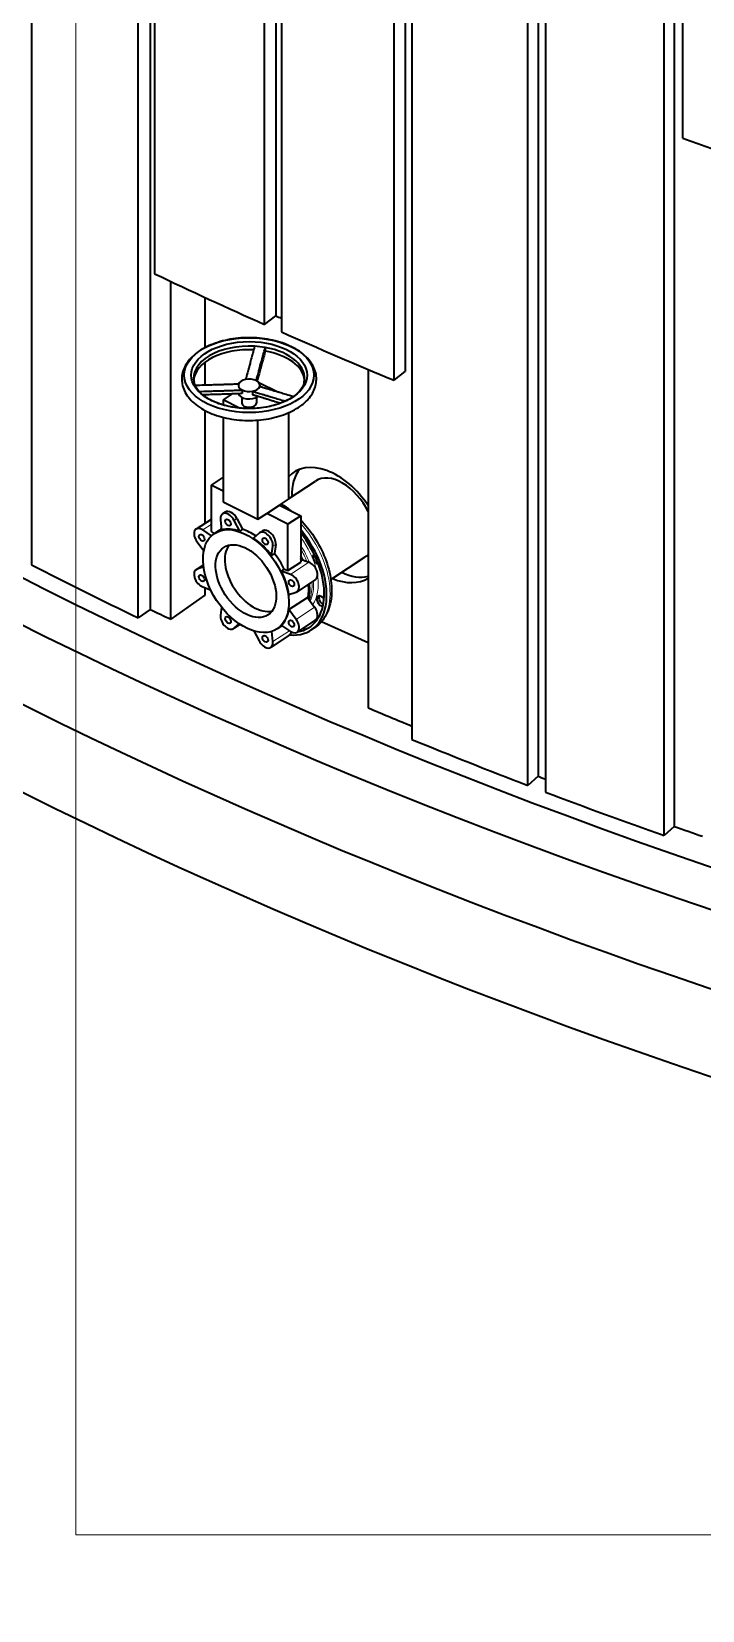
# Model space of a CAD drawing. Header units: millimetres. Extents: x 0 to 42050, y 0 to 29700.
# Drawn here: x 24336 to 24835, y 8399 to 9571 of the extents above; entities that cross this region are included whole.
import ezdxf

# ---------------------------------------------------------------- set-up
doc = ezdxf.new("R2010")
doc.units = ezdxf.units.MM
doc.header["$LTSCALE"] = 50
for name, color, linetype, lineweight in [('Detail Boundary', 7, 'Continuous', 18), ('Visible', 7, 'Continuous', 35), ('Visible Narrow', 7, 'Continuous', 18)]:
    doc.layers.add(name, color=color, linetype=linetype, lineweight=lineweight)

# ---------------------------------------------------------------- blocks, each defined once
blk = doc.blocks.new('2dDetail0')
at = {"layer": 'Detail Boundary', "flags": 128}
blk.add_lwpolyline([(487.387, 169.093), (587.479, 169.093), (587.479, 218.834), (487.387, 218.834), (487.387, 169.093)], dxfattribs=at)

msp = doc.modelspace()

# ---------------------------------------------------------------- linework, layer by layer
at = {"layer": 'Visible', "color": 9, "true_color": 0xc0c0c0}
for p, q in [((24336.47, 11090.47), (24336.47, 9174.97)), ((24424.52, 11057.41), (24424.52, 9141.91)), ((24415.59, 9135.68), (24415.59, 11051.18)), ((24427.91, 11045.29), (24427.91, 9391.07)), ((24509.45, 9353.46), (24509.45, 11007.69)), ((24517.98, 11014.09), (24517.98, 9359.87)), ((24522.13, 11002.05), (24522.13, 9347.83)), ((24614.11, 10972.77), (24614.11, 9318.54)), ((24605.98, 9311.96), (24605.98, 10966.19)), ((24619, 10960.82), (24619, 9045.32)), ((24705.06, 9011.23), (24705.06, 10926.74)), ((24712.76, 10933.48), (24712.76, 9017.98)), ((24718.41, 10921.65), (24718.41, 9006.15)), ((24813.83, 10896.29), (24813.83, 8980.79)), ((24806.55, 8973.89), (24806.55, 10889.39)), ((24820.21, 10884.59), (24820.21, 9491.64)), ((24439.84, 9134.58), (24439.84, 9385.41)), ((24465.16, 9373.59), (24465.16, 9336.13)), ((24509.45, 9353.46), (24517.98, 9359.87)), ((24465.16, 9325.21), (24465.16, 9308.3)), ((24586.52, 9320.08), (24586.52, 9068.81)), ((24605.98, 9311.96), (24614.11, 9318.54)), ((24465.16, 9301.19), (24465.16, 9299.93)), ((24465.16, 9289.61), (24465.16, 9205.67)), ((24465.16, 9158.03), (24465.16, 9152.46)), ((24465.16, 9152.46), (24439.84, 9134.58)), ((24424.52, 9141.91), (24415.59, 9135.68)), ((24586.52, 9116.93), (24551.76, 9132.6)), ((24712.76, 9017.98), (24705.06, 9011.23)), ((24813.83, 8980.79), (24806.55, 8973.89))]:
    msp.add_line(p, q, dxfattribs=at)
at = {"layer": 'Visible'}
for p, q in [((24510.05, 9336.32), (24510.05, 9333.66)), ((24504.88, 9310.69), (24519.84, 9303.11)), ((24506.1, 9308.24), (24506.1, 9307.28)), ((24485.46, 9301.81), (24478.84, 9297.46)), ((24478.84, 9297.46), (24478.84, 9293.58)), ((24491.03, 9291.28), (24478.84, 9297.46)), ((24492.7, 9299.34), (24492.7, 9295.07)), ((24492.83, 9304.76), (24492.83, 9302.1)), ((24500.67, 9303.86), (24500.67, 9301.2)), ((24503.5, 9299.34), (24503.5, 9295.07)), ((24478.84, 9284.46), (24478.84, 9221.85)), ((24519.96, 9294.4), (24520.98, 9295.07)), ((24527.39, 9287.85), (24527.39, 9223.68)), ((24504.7, 9208.75), (24504.7, 9282.41)), ((24478.84, 9240.06), (24469.8, 9234.11)), ((24478.84, 9229.53), (24469.8, 9234.11)), ((24469.8, 9234.11), (24469.8, 9199.65)), ((24527.39, 9224), (24547.4, 9237.16)), ((24480.38, 9214.16), (24478.27, 9212.77)), ((24478.84, 9221.85), (24504.7, 9208.75)), ((24511.29, 9213.09), (24520.79, 9219.34)), ((24520.79, 9219.34), (24527.39, 9223.68)), ((24520.79, 9219.34), (24536.43, 9211.42)), ((24469.8, 9208.73), (24458.74, 9201.45)), ((24476.78, 9208.48), (24477.67, 9200.76)), ((24491.09, 9199.99), (24486.98, 9207.9)), ((24489.09, 9209.29), (24493.2, 9201.38)), ((24504.7, 9208.75), (24511.29, 9213.09)), ((24526.93, 9205.17), (24511.29, 9213.09)), ((24536.43, 9211.42), (24526.93, 9205.17)), ((24526.93, 9170.71), (24526.93, 9205.17)), ((24536.43, 9211.42), (24536.43, 9176.96)), ((24459.44, 9191.94), (24464.43, 9185.26)), ((24470.26, 9196.59), (24463.67, 9200.88)), ((24469.8, 9199.65), (24472.16, 9198.12)), ((24475.06, 9200.03), (24472.42, 9198.29)), ((24493.2, 9201.38), (24491.09, 9199.99)), ((24505.53, 9198.51), (24501.42, 9194.77)), ((24508, 9200.17), (24505.88, 9198.78)), ((24514.84, 9181.92), (24515.73, 9188.75)), ((24516.95, 9183.31), (24514.84, 9181.92)), ((24517.84, 9190.14), (24516.95, 9183.31)), ((24536.43, 9179.12), (24542.56, 9176.89)), ((24558.81, 9164.08), (24584.4, 9180.93)), ((24464.06, 9174.96), (24458.74, 9171.45)), ((24464.25, 9173.36), (24459.44, 9171.79)), ((24522.14, 9170.3), (24524.25, 9171.68)), ((24528.84, 9167.86), (24522.14, 9170.3)), ((24524.25, 9171.68), (24526.93, 9170.71)), ((24526.93, 9170.71), (24536.43, 9176.96)), ((24463.67, 9158.58), (24469.52, 9156.45)), ((24547.48, 9164.01), (24533.77, 9154.98)), ((24477.55, 9143.64), (24476.78, 9137.68)), ((24527.71, 9152.89), (24533.07, 9154.64)), ((24527.71, 9141.68), (24541.42, 9150.71)), ((24541.42, 9150.71), (24546.78, 9143.52)), ((24533.07, 9134.49), (24527.71, 9141.68)), ((24547.48, 9134.01), (24533.77, 9124.98)), ((24491.37, 9130.78), (24486.63, 9127.65)), ((24486.98, 9127.93), (24490.65, 9131.27)), ((24501.73, 9125.83), (24505.53, 9118.53)), ((24527.96, 9122.69), (24514.24, 9113.67)), ((24515.73, 9117.96), (24514.87, 9125.49)), ((24522.46, 9129.71), (24519.03, 9127.45)), ((24522.14, 9129.91), (24528.84, 9125.56)), ((24544.21, 9126.54), (24546.71, 9128.19))]:
    msp.add_line(p, q, dxfattribs=at)
at = {"layer": 'Visible', "color": 9, "true_color": 0xc0c0c0}
for centre, major_axis, ratio, start_param, end_param in [((26536.67, 10599.25), (-3368, 0), 0.5773503, 6.1038739, 8.4936382), ((26536.67, 10605.79), (-3330.76, 0), 0.5773503, 6.1828271, 8.4923155), ((26536.67, 10540.47), (-3368, 0), 0.5773503, 0, 2.227278), ((26536.67, 10540.47), (-3368, 0), 0.5773503, 0, 2.227278), ((26536.67, 10475.15), (-3368, 0), 0.5773503, 0, 2.2459951), ((26536.67, 11128.34), (3314, 0), 0.5773503, 4.1679471, 4.1994381), ((26536.67, 10867.06), (3314, 0), 0.5773503, 4.0226712, 4.0541622), ((26536.67, 10867.06), (3300, 0), 0.5773503, 4.0541519, 4.0557382), ((26536.67, 10867.06), (3314, 0), 0.5773503, 4.0589902, 4.0904812), ((24558.95, 9204.47), (28.63, -38.58), 0.6433971, 1.4705072, 3.2694791), ((26536.67, 10605.79), (3314, 0), 0.5773503, 3.9863522, 4.0178432), ((24558.95, 9204.47), (28.63, -38.58), 0.6433971, 5.4531801, 6.2411682), ((26536.67, 10605.79), (3300, 0), 0.5773503, 4.0178329, 4.0238597), ((26536.67, 10605.79), (3300, 0), 0.5773503, 4.0801459, 4.0922959), ((26536.67, 10605.79), (3314, 0), 0.5773503, 4.0953092, 4.1268002), ((26536.67, 10605.79), (3300, 0), 0.5773503, 4.1267899, 4.1288415), ((26536.67, 10605.79), (3314, 0), 0.5773503, 4.1316282, 4.1631191), ((26536.67, 10605.79), (3300, 0), 0.5773503, 4.1631089, 4.1705804)]:
    msp.add_ellipse(centre, major_axis=major_axis, ratio=ratio, start_param=start_param, end_param=end_param, dxfattribs=at)
at = {"layer": 'Visible'}
for centre, major_axis, ratio in [((24498.1, 9315.81), (-48.13, 0), 0.5773503), ((24498.1, 9315.81), (-43.07, 0), 0.5773503), ((24495.73, 9162.87), (-23.31, 35.42), 0.6137389), ((24482.45, 9206.42), (-1.52, 2.31), 0.6137389), ((24462.92, 9195.1), (-1.52, 2.31), 0.6137389), ((24495.73, 9162.87), (-16.49, 25.06), 0.6137389), ((24510.06, 9192.43), (-1.52, 2.31), 0.6137389), ((24462.92, 9165.11), (-1.52, 2.31), 0.6137389), ((24529.59, 9161.33), (1.52, -2.31), 0.6137389), ((24482.45, 9134), (1.52, -2.31), 0.6137389), ((24529.59, 9131.33), (1.52, -2.31), 0.6137389), ((24510.06, 9120.01), (1.52, -2.31), 0.6137389)]:
    msp.add_ellipse(centre, major_axis=major_axis, ratio=ratio, dxfattribs=at)
for centre, major_axis, ratio, start_param, end_param in [((24498.1, 9313.52), (-41.27, 0), 0.5773503, 4.6128595, 6.4123492), ((24498.1, 9310.85), (-41.27, 0), 0.5773503, 4.6300848, 6.2273039), ((24498.1, 9313.52), (41.27, 0), 0.5773503, 1.2771225, 1.4712669), ((24498.1, 9313.52), (41.27, 0), 0.5773503, 6.1540214, 7.5603078), ((24498.1, 9310.85), (41.27, 0), 0.5773503, 0.0558814, 1.2771225), ((24498.1, 9308.24), (-8, 0), 0.5773503, 6.0865837, 7.1337812), ((24498.1, 9308.24), (-8, 0), 0.5773503, 5.0393861, 6.0865837), ((24498.1, 9308.24), (8, 0), 0.5773503, 0.8505959, 1.8977935), ((24498.1, 9308.24), (8, 0), 0.5773503, 6.0865837, 7.1337812), ((24498.1, 9302.75), (-8, 0), 0.5773503, 0.1660945, 2.5028311), ((24498.1, 9308.24), (-8, 0), 0.5773503, 0.8505959, 1.8977935), ((24498.1, 9308.24), (8, 0), 0.5773503, 5.0393861, 6.0865837), ((24498.1, 9295.07), (5.4, 0), 0.5773503, 3.1415927, 6.2831853), ((24565.9, 9209.05), (-26.38, 40.1), 0.6137389, 0.1644259, 0.793647), ((24565.9, 9209.05), (-18.5, 28.12), 0.6137389, 4.5106741, 6.2831853), ((24484.56, 9207.81), (-4.18, 6.35), 0.6137389, 4.5466943, 6.2831853), ((24462.92, 9195.1), (-4.18, 6.35), 0.6137389, 5.3320925, 7.9500864), ((24482.45, 9206.42), (-4.18, 6.35), 0.6137389, 4.5466943, 7.1646882), ((24498.37, 9164.61), (-23.31, 35.42), 0.6137389, 6.1728701, 6.2831853), ((24496.25, 9163.22), (-23.31, 35.42), 0.6137389, 5.6256513, 6.0857312), ((24498.37, 9164.61), (-23.31, 35.42), 0.6137389, 5.3109322, 5.6256513), ((24496.25, 9163.22), (-23.31, 35.42), 0.6137389, 4.8402532, 5.300333), ((24510.06, 9192.43), (-4.18, 6.35), 0.6137389, 3.7612962, 6.37929), ((24512.17, 9193.82), (-4.18, 6.35), 0.6137389, 3.7612962, 6.2831853), ((24512.88, 9174.15), (31.33, -47.62), 0.6137389, 5.8303458, 8.0226073), ((24512.88, 9174.15), (30.01, -45.61), 0.6137389, 6.0088587, 7.9933995), ((24502.59, 9167.38), (16.49, -25.06), 0.6137389, 3.3664576, 6.0583204), ((24498.37, 9164.61), (-23.31, 35.42), 0.6137389, 4.5149349, 4.8402532), ((24511.29, 9173.11), (23.31, -35.42), 0.6137389, 1.3300498, 1.4128414), ((24510.5, 9172.59), (23.31, -35.42), 0.6137389, 1.3559104, 1.371339), ((24510.5, 9172.59), (23.31, -35.42), 0.6137389, 1.3559104, 1.371339), ((24548.74, 9179.3), (-2.36, 3.59), 0.6137389, 6.2776881, 8.8685348), ((24550.33, 9180.34), (2.36, -3.59), 0.6137389, 4.0748815, 4.8173724), ((24565.9, 9209.05), (18.5, -28.12), 0.6137389, 0, 0.132125), ((24462.92, 9165.11), (-4.18, 6.35), 0.6137389, 6.1174907, 8.7354845), ((24496.25, 9163.22), (-23.31, 35.42), 0.6137389, 4.054855, 4.5149349), ((24529.59, 9161.33), (4.18, -6.35), 0.6137389, 6.1174907, 8.7354845), ((24543.31, 9170.36), (4.18, -6.35), 0.6137389, 0, 2.4522992), ((24565.9, 9209.05), (26.38, -40.1), 0.6137389, 5.4895383, 6.0711441), ((24510.5, 9172.59), (23.31, -35.42), 0.6137389, 0.5607307, 0.8650601), ((24510.5, 9172.59), (23.31, -35.42), 0.6137389, 0.5607307, 0.8650601), ((24511.29, 9173.11), (23.31, -35.42), 0.6137389, 0.520587, 0.8650601), ((24543.31, 9140.36), (4.18, -6.35), 0.6137389, 0, 1.6669011), ((24551.52, 9148.05), (2.36, -3.59), 0.6137389, 1.5574258, 5.9184943), ((24553.1, 9149.1), (-2.36, 3.59), 0.6137389, 0.367189, 2.358298), ((24482.45, 9134), (4.18, -6.35), 0.6137389, 3.7612962, 6.37929), ((24496.25, 9163.22), (23.31, -35.42), 0.6137389, 0.1278642, 0.587944), ((24529.59, 9131.33), (4.18, -6.35), 0.6137389, 5.3320925, 7.9500864), ((24523.78, 9129.04), (4.18, -6.35), 0.6137389, 0, 0.5938883), ((24512.88, 9174.15), (30.01, -45.61), 0.6137389, 5.8768616, 5.8916111), ((24510.06, 9120.01), (4.18, -6.35), 0.6137389, 4.5466943, 7.1646882)]:
    msp.add_ellipse(centre, major_axis=major_axis, ratio=ratio, start_param=start_param, end_param=end_param, dxfattribs=at)
for points, knots in [([(24534.8, 9291.83), (24531.07, 9289.38), (24526.73, 9287.35), (24517.27, 9284.25), (24512.13, 9283.17), (24501.6, 9282.05), (24496.21, 9282), (24485.67, 9282.91), (24480.52, 9283.88), (24470.92, 9286.77), (24466.47, 9288.7), (24458.76, 9293.43), (24455.49, 9296.22), (24450.69, 9302.4), (24449.08, 9305.76), (24447.86, 9312.39), (24448.04, 9315.6), (24449.89, 9321.75), (24451.57, 9324.68), (24456.32, 9330.27), (24459.54, 9332.87), (24467.21, 9337.39), (24471.72, 9339.28), (24481.44, 9342.07), (24486.65, 9342.98), (24497.25, 9343.76), (24502.63, 9343.65), (24513.09, 9342.4), (24518.15, 9341.27), (24527.51, 9338.06), (24531.79, 9335.98), (24539.1, 9330.98), (24542.13, 9328.05), (24546.35, 9321.71), (24547.65, 9318.33), (24548.32, 9311.75), (24547.87, 9308.59), (24545.56, 9302.53), (24543.64, 9299.64), (24539.33, 9295.15), (24537.19, 9293.4), (24534.8, 9291.83)], [0, 0, 0, 0, 0.3338531, 0.3338531, 0.6679626, 0.6679626, 0.9998833, 0.9998833, 1.3316845, 1.3316845, 1.665517, 1.665517, 1.9999529, 1.9999529, 2.3151133, 2.3151133, 2.5932384, 2.5932384, 2.8772391, 2.8772391, 3.1960745, 3.1960745, 3.5307297, 3.5307297, 3.8644082, 3.8644082, 4.1961446, 4.1961446, 4.5281539, 4.5281539, 4.8624086, 4.8624086, 5.1958353, 5.1958353, 5.5045035, 5.5045035, 5.7799205, 5.7799205, 6.0690721, 6.0690721, 6.2831853, 6.2831853, 6.2831853, 6.2831853]), ([(24539.03, 9310.45), (24538.48, 9308), (24537.06, 9305.43), (24532.66, 9300.97), (24530.09, 9299.08), (24523.94, 9295.79), (24520.39, 9294.4), (24512.61, 9292.27), (24508.38, 9291.53), (24499.68, 9290.83), (24495.21, 9290.87), (24486.52, 9291.73), (24482.31, 9292.54), (24474.61, 9294.84), (24471.13, 9296.31), (24465.25, 9299.68), (24462.84, 9301.57), (24459.22, 9305.52), (24458.03, 9307.56), (24457.32, 9309.84), (24457.24, 9310.14), (24457.17, 9310.45)], [5.6921488, 5.6921488, 5.6921488, 5.6921488, 6.0799495, 6.0799495, 6.3876659, 6.3876659, 6.6898854, 6.6898854, 6.9952371, 6.9952371, 7.3027731, 7.3027731, 7.6101902, 7.6101902, 7.9151979, 7.9151979, 8.2172322, 8.2172322, 8.5270498, 8.5270498, 8.5754136, 8.5754136, 8.5754136, 8.5754136]), ([(24536.43, 9208.32), (24540.01, 9204.56), (24543.31, 9200.39), (24549.56, 9190.87), (24552.37, 9185.44), (24556.68, 9174.42), (24558.17, 9168.82), (24559.63, 9157.97), (24559.6, 9152.71), (24557.88, 9143.14), (24556.22, 9138.8), (24551.84, 9132.37), (24549.47, 9130), (24546.71, 9128.19)], [2.1355852, 2.1355852, 2.1355852, 2.1355852, 2.4240565, 2.4240565, 2.7549605, 2.7549605, 3.0866968, 3.0866968, 3.4194853, 3.4194853, 3.7446834, 3.7446834, 3.9927455, 3.9927455, 3.9927455, 3.9927455])]:
    msp.add_open_spline(points, degree=3, knots=knots, dxfattribs=at)
for points, weights in [([(24502.2, 9337.23), (24496.62, 9316.51), (24495.53, 9312.61)], [1, 1.38722408866, 1]), ([(24503.38, 9311.71), (24504.46, 9315.61), (24510.05, 9336.32)], [1, 1.38722408866, 1]), ([(24510.05, 9333.66), (24505.28, 9315.97), (24504.01, 9311.35)], [1.00596007661, 1.31772356169, 1.12118340262]), ([(24490.26, 9309.14), (24485.01, 9308.87), (24457.97, 9308.09)], [1, 1.3869682045, 1.00051143013]), ([(24460.87, 9303.72), (24487.59, 9304.5), (24492.83, 9304.76)], [1.0039362429, 1.38524586095, 1]), ([(24492.83, 9302.1), (24487.74, 9301.84), (24463.58, 9301.14)], [1, 1.37425082732, 1.03815822727]), ([(24500.67, 9303.86), (24504.78, 9302.53), (24525.14, 9296.49)], [1, 1.37921874281, 1.01567969183]), ([(24521.44, 9294.93), (24504.55, 9299.94), (24500.67, 9301.2)], [1.07065456988, 1.3551250279, 1]), ([(24530.9, 9299.82), (24510.08, 9306), (24505.95, 9307.33)], [1.00937780191, 1.38247699161, 1])]:
    msp.add_rational_spline(points, weights, degree=2, dxfattribs=at)
msp.add_open_spline([(24522.05, 9220.17), (24524.44, 9218.68), (24526.79, 9217), (24529.07, 9215.14)], degree=3, dxfattribs=at)
at = {"layer": 'Visible Narrow'}
for p, q in [((24469.8, 9204.91), (24463.67, 9200.88)), ((24489.09, 9209.29), (24486.98, 9207.9)), ((24517.84, 9190.14), (24515.73, 9188.75)), ((24464.08, 9174.84), (24459.44, 9171.79)), ((24542.56, 9176.89), (24528.84, 9167.86)), ((24546.78, 9143.52), (24533.07, 9134.49)), ((24491.34, 9130.8), (24486.98, 9127.93)), ((24528.06, 9126.07), (24515.73, 9117.96))]:
    msp.add_line(p, q, dxfattribs=at)
for centre, major_axis, start_param, end_param in [((24515.38, 9175.8), (31.33, -47.62), 0, 1.8079531), ((24516.96, 9176.84), (23.75, -36.09), 1.0502031, 1.6787208), ((24515.38, 9175.8), (22.43, -34.08), 1.2137273, 1.5651332), ((24514.19, 9175.02), (22.43, -34.08), 1.2523795, 1.510481), ((24514.19, 9175.02), (22.43, -34.08), 0.3902392, 0.8311463), ((24515.38, 9175.8), (22.43, -34.08), 0.331699, 0.8311463), ((24516.96, 9176.84), (23.75, -36.09), 0.2459818, 0.9213566), ((24516.96, 9176.84), (28.69, -43.61), 0.1248864, 0.2335568), ((24515.38, 9175.8), (30.01, -45.61), 6.0088587, 6.2384058)]:
    msp.add_ellipse(centre, major_axis=major_axis, ratio=0.6137389, start_param=start_param, end_param=end_param, dxfattribs=at)

# ---------------------------------------------------------------- block references
at = {"layer": 'Detail Boundary', "xscale": 50, "yscale": 50, "zscale": 50}
msp.add_blockref('2dDetail0', (0, 0), dxfattribs=at)

doc.saveas('drawing.dxf')
